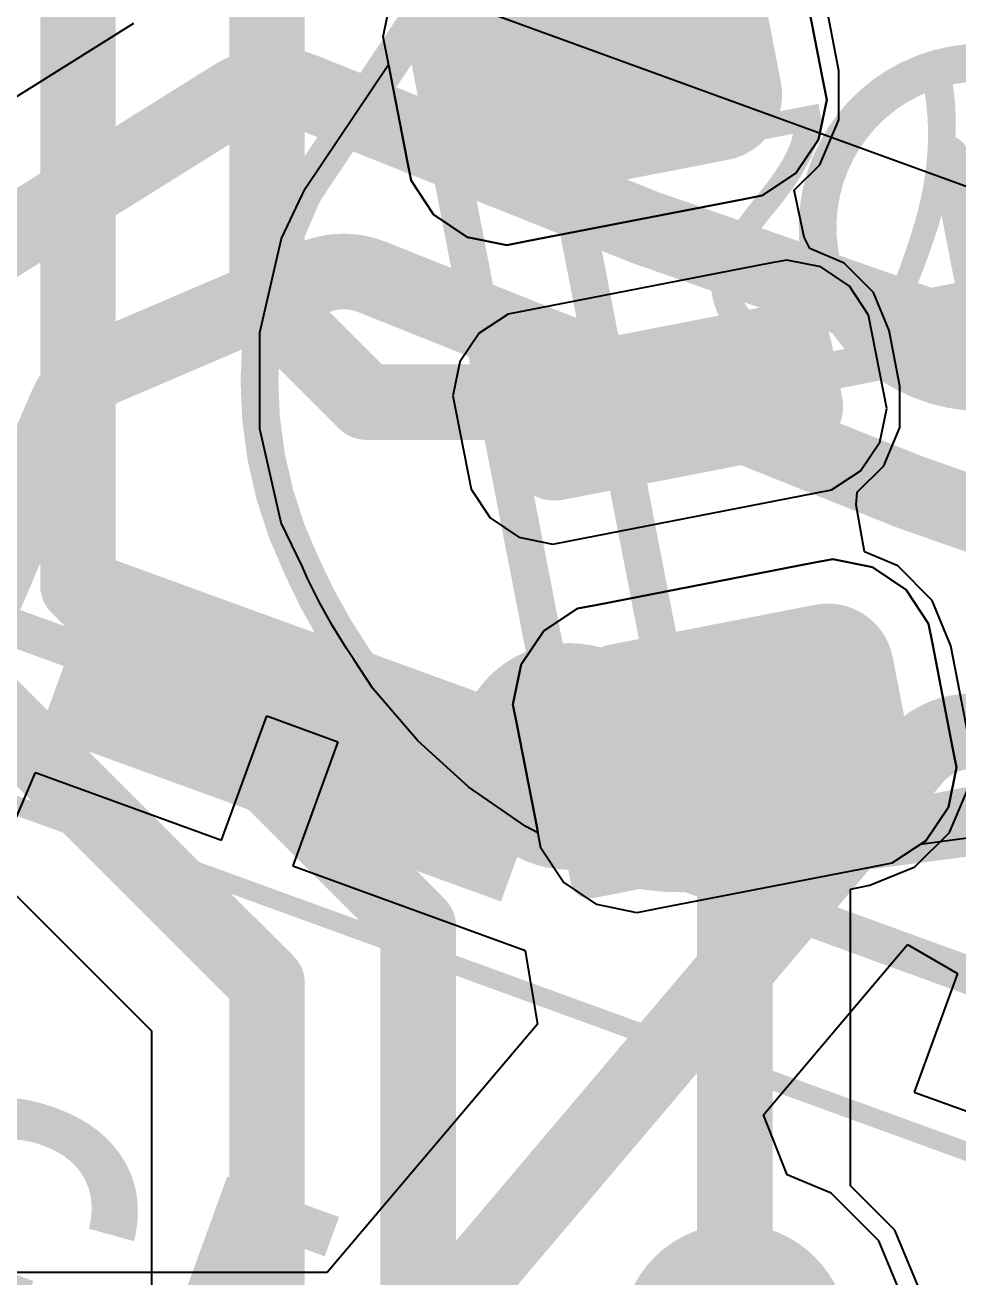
# Model space of a CAD drawing. Header units: inches. Extents: x -52 to 109, y 0 to 35.
# Drawn here: x 86.96 to 89.428, y 9.122 to 12.436 of the extents above; entities that cross this region are included whole.
import ezdxf

# ---------------------------------------------------------------- set-up
doc = ezdxf.new("R2010")
doc.units = ezdxf.units.IN
for name, color, linetype in [('Bottom 3D Body', 216, 'Continuous'), ('Bottom Courtyard', 56, 'Continuous'), ('Bottom Layer', 5, 'Continuous'), ('Bottom Overlay', 54, 'Continuous'), ('Bottom Paste', 16, 'Continuous'), ('Bottom Solder', 6, 'Continuous'), ('Mechanical 1', 6, 'Continuous'), ('Mechanical 4', 56, 'Continuous'), ('Top Component Outline', 56, 'Continuous'), ('Top Courtyard', 56, 'Continuous'), ('Top Layer', 1, 'Continuous'), ('Top Overlay', 2, 'Continuous'), ('Top Paste', 8, 'Continuous'), ('Top Solder', 216, 'Continuous'), ('Via Holes', 16, 'Continuous')]:
    doc.layers.add(name, color=color, linetype=linetype)
doc.styles.add('Arial', font='', dxfattribs={"height": 0.2})
doc.styles.get('Arial').set_extended_font_data('Arial')

# ---------------------------------------------------------------- blocks, each defined once
blk = doc.blocks.new('APA_RGB_LED_2020_401')
at = {"layer": 'Top Layer'}
h = blk.add_hatch(color=1, dxfattribs=at)
edge = h.paths.add_edge_path()
edge.add_arc((-1.12500283, 1.02500176), 0.12499848, 90, 180)
edge.add_line((-1.25000131, 1.02500176), (-1.25000131, 0.77499972))
edge.add_arc((-1.12500283, 0.77499972), 0.12499848, 180, 270)
edge.add_line((-1.12500283, 0.6500012399999999), (-0.5749988500000001, 0.6500012399999999))
edge.add_arc((-0.5749988500000001, 0.77499972), 0.12499848, 270, 360)
edge.add_line((-0.4500003700000001, 0.77499972), (-0.4500003700000001, 1.02500176))
edge.add_arc((-0.5749988500000001, 1.02500176), 0.12499848, 0, 90)
edge.add_line((-0.5749988500000001, 1.15000024), (-1.12500283, 1.15000024))
h = blk.add_hatch(color=1, dxfattribs=at)
edge = h.paths.add_edge_path()
edge.add_arc((0.5749988500000001, 1.02500176), 0.12499848, 90, 180)
edge.add_line((0.4500003700000001, 1.02500176), (0.4500003700000001, 0.77499972))
edge.add_arc((0.5749988500000001, 0.77499972), 0.12499848, 180, 270)
edge.add_line((0.5749988500000001, 0.6500012399999999), (1.12500283, 0.6500012399999999))
edge.add_arc((1.12500283, 0.77499972), 0.12499848, 270, 360)
edge.add_line((1.25000131, 0.77499972), (1.25000131, 1.02500176))
edge.add_arc((1.12500283, 1.02500176), 0.12499848, 0, 90)
edge.add_line((1.12500283, 1.15000024), (0.5749988500000001, 1.15000024))
h = blk.add_hatch(color=1, dxfattribs=at)
edge = h.paths.add_edge_path()
edge.add_arc((-1.17500019, 0.07500366), 0.07500112, 90, 180)
edge.add_line((-1.25000131, 0.07500366000000001), (-1.25000131, -0.07499349999999998))
edge.add_arc((-1.17500019, -0.07499349999999999), 0.07500112, 180, 270)
edge.add_line((-1.17500019, -0.14999462), (-0.52500149, -0.14999462))
edge.add_arc((-0.52500149, -0.07499349999999999), 0.07500112, 270, 360)
edge.add_line((-0.4500003699999999, -0.07499349999999999), (-0.4500003699999999, 0.07500366))
edge.add_arc((-0.52500149, 0.07500366), 0.07500112, 0, 90)
edge.add_line((-0.52500149, 0.15000478), (-1.17500019, 0.15000478))
h = blk.add_hatch(color=1, dxfattribs=at)
edge = h.paths.add_edge_path()
edge.add_arc((0.52500149, 0.07499349999999999), 0.07500112, 90, 180)
edge.add_line((0.4500003699999999, 0.0749935), (0.4500003699999999, -0.07500365999999999))
edge.add_arc((0.52500149, -0.07500366), 0.07500112, 180, 270)
edge.add_line((0.52500149, -0.15000478), (1.17500019, -0.15000478))
edge.add_arc((1.17500019, -0.07500366), 0.07500112, 270, 360)
edge.add_line((1.25000131, -0.07500366), (1.25000131, 0.07499349999999999))
edge.add_arc((1.17500019, 0.07499349999999999), 0.07500112, 0, 90)
edge.add_line((1.17500019, 0.14999462), (0.52500149, 0.14999462))
blk.add_hatch(color=1, dxfattribs=at).paths.add_polyline_path([(-1.25000131, -0.65000124), (-0.45000037, -0.65000124), (-0.45000037, -1.15000024), (-1.25000131, -1.15000024)])
h = blk.add_hatch(color=1, dxfattribs=at)
edge = h.paths.add_edge_path()
edge.add_arc((0.5749988500000001, -0.77499972), 0.12499848, 90, 180)
edge.add_line((0.4500003700000001, -0.77499972), (0.4500003700000001, -1.02500176))
edge.add_arc((0.5749988500000001, -1.02500176), 0.12499848, 180, 270)
edge.add_line((0.5749988500000001, -1.15000024), (1.12500283, -1.15000024))
edge.add_arc((1.12500283, -1.02500176), 0.12499848, 270, 360)
edge.add_line((1.25000131, -1.02500176), (1.25000131, -0.77499972))
edge.add_arc((1.12500283, -0.77499972), 0.12499848, 0, 90)
edge.add_line((1.12500283, -0.6500012399999999), (0.5749988500000001, -0.6500012399999999))
at = {"layer": 'Top Paste'}
h = blk.add_hatch(color=8, dxfattribs=at)
edge = h.paths.add_edge_path()
edge.add_arc((-1.12500283, 1.02500176), 0.12499848, 90, 180)
edge.add_line((-1.25000131, 1.02500176), (-1.25000131, 0.77499972))
edge.add_arc((-1.12500283, 0.77499972), 0.12499848, 180, 270)
edge.add_line((-1.12500283, 0.6500012399999999), (-0.5749988500000001, 0.6500012399999999))
edge.add_arc((-0.5749988500000001, 0.77499972), 0.12499848, 270, 360)
edge.add_line((-0.4500003700000001, 0.77499972), (-0.4500003700000001, 1.02500176))
edge.add_arc((-0.5749988500000001, 1.02500176), 0.12499848, 0, 90)
edge.add_line((-0.5749988500000001, 1.15000024), (-1.12500283, 1.15000024))
h = blk.add_hatch(color=8, dxfattribs=at)
edge = h.paths.add_edge_path()
edge.add_arc((0.5749988500000001, 1.02500176), 0.12499848, 90, 180)
edge.add_line((0.4500003700000001, 1.02500176), (0.4500003700000001, 0.77499972))
edge.add_arc((0.5749988500000001, 0.77499972), 0.12499848, 180, 270)
edge.add_line((0.5749988500000001, 0.6500012399999999), (1.12500283, 0.6500012399999999))
edge.add_arc((1.12500283, 0.77499972), 0.12499848, 270, 360)
edge.add_line((1.25000131, 0.77499972), (1.25000131, 1.02500176))
edge.add_arc((1.12500283, 1.02500176), 0.12499848, 0, 90)
edge.add_line((1.12500283, 1.15000024), (0.5749988500000001, 1.15000024))
h = blk.add_hatch(color=8, dxfattribs=at)
edge = h.paths.add_edge_path()
edge.add_arc((-1.17500019, 0.07500366), 0.07500112, 90, 180)
edge.add_line((-1.25000131, 0.07500366000000001), (-1.25000131, -0.07499349999999998))
edge.add_arc((-1.17500019, -0.07499349999999999), 0.07500112, 180, 270)
edge.add_line((-1.17500019, -0.14999462), (-0.52500149, -0.14999462))
edge.add_arc((-0.52500149, -0.07499349999999999), 0.07500112, 270, 360)
edge.add_line((-0.4500003699999999, -0.07499349999999999), (-0.4500003699999999, 0.07500366))
edge.add_arc((-0.52500149, 0.07500366), 0.07500112, 0, 90)
edge.add_line((-0.52500149, 0.15000478), (-1.17500019, 0.15000478))
h = blk.add_hatch(color=8, dxfattribs=at)
edge = h.paths.add_edge_path()
edge.add_arc((0.52500149, 0.07499349999999999), 0.07500112, 90, 180)
edge.add_line((0.4500003699999999, 0.0749935), (0.4500003699999999, -0.07500365999999999))
edge.add_arc((0.52500149, -0.07500366), 0.07500112, 180, 270)
edge.add_line((0.52500149, -0.15000478), (1.17500019, -0.15000478))
edge.add_arc((1.17500019, -0.07500366), 0.07500112, 270, 360)
edge.add_line((1.25000131, -0.07500366), (1.25000131, 0.07499349999999999))
edge.add_arc((1.17500019, 0.07499349999999999), 0.07500112, 0, 90)
edge.add_line((1.17500019, 0.14999462), (0.52500149, 0.14999462))
blk.add_hatch(color=8, dxfattribs=at).paths.add_polyline_path([(-1.25000131, -0.65000124), (-0.45000037, -0.65000124), (-0.45000037, -1.15000024), (-1.25000131, -1.15000024)])
h = blk.add_hatch(color=8, dxfattribs=at)
edge = h.paths.add_edge_path()
edge.add_arc((0.5749988500000001, -0.77499972), 0.12499848, 90, 180)
edge.add_line((0.4500003700000001, -0.77499972), (0.4500003700000001, -1.02500176))
edge.add_arc((0.5749988500000001, -1.02500176), 0.12499848, 180, 270)
edge.add_line((0.5749988500000001, -1.15000024), (1.12500283, -1.15000024))
edge.add_arc((1.12500283, -1.02500176), 0.12499848, 270, 360)
edge.add_line((1.25000131, -1.02500176), (1.25000131, -0.77499972))
edge.add_arc((1.12500283, -0.77499972), 0.12499848, 0, 90)
edge.add_line((1.12500283, -0.6500012399999999), (0.5749988500000001, -0.6500012399999999))
at = {"layer": 'Top Solder'}
h = blk.add_hatch(color=216, dxfattribs=at)
edge = h.paths.add_edge_path()
edge.add_arc((-1.12500283, 1.02500176), 0.17499838, 90, 180)
edge.add_line((-1.30000121, 1.02500176), (-1.30000121, 0.77499972))
edge.add_arc((-1.12500283, 0.77499972), 0.17499838, 180, 270)
edge.add_line((-1.12500283, 0.6000013399999999), (-0.5749988500000001, 0.6000013399999999))
edge.add_arc((-0.5749988500000001, 0.77499972), 0.17499838, 270, 360)
edge.add_line((-0.4000004700000001, 0.77499972), (-0.4000004700000001, 1.02500176))
edge.add_arc((-0.5749988500000001, 1.02500176), 0.17499838, 0, 90)
edge.add_line((-0.5749988500000001, 1.20000014), (-1.12500283, 1.20000014))
h = blk.add_hatch(color=216, dxfattribs=at)
edge = h.paths.add_edge_path()
edge.add_arc((0.5749988500000001, 1.02500176), 0.17499838, 90, 180)
edge.add_line((0.4000004700000001, 1.02500176), (0.4000004700000001, 0.77499972))
edge.add_arc((0.5749988500000001, 0.77499972), 0.17499838, 180, 270)
edge.add_line((0.5749988500000001, 0.6000013399999999), (1.12500283, 0.6000013399999999))
edge.add_arc((1.12500283, 0.77499972), 0.17499838, 270, 360)
edge.add_line((1.30000121, 0.77499972), (1.30000121, 1.02500176))
edge.add_arc((1.12500283, 1.02500176), 0.17499838, 0, 90)
edge.add_line((1.12500283, 1.20000014), (0.5749988500000001, 1.20000014))
h = blk.add_hatch(color=216, dxfattribs=at)
edge = h.paths.add_edge_path()
edge.add_arc((-1.17500019, 0.07500366), 0.12500102, 90, 180)
edge.add_line((-1.30000121, 0.07500366000000001), (-1.30000121, -0.07499349999999998))
edge.add_arc((-1.17500019, -0.07499349999999999), 0.12500102, 180, 270)
edge.add_line((-1.17500019, -0.19999452), (-0.52500149, -0.19999452))
edge.add_arc((-0.52500149, -0.07499349999999999), 0.12500102, 270, 360)
edge.add_line((-0.4000004699999999, -0.07499349999999999), (-0.4000004699999999, 0.07500366))
edge.add_arc((-0.52500149, 0.07500366), 0.12500102, 0, 90)
edge.add_line((-0.52500149, 0.20000468), (-1.17500019, 0.20000468))
h = blk.add_hatch(color=216, dxfattribs=at)
edge = h.paths.add_edge_path()
edge.add_arc((0.52500149, 0.07499349999999999), 0.12500102, 90, 180)
edge.add_line((0.4000004699999999, 0.0749935), (0.4000004699999999, -0.07500365999999999))
edge.add_arc((0.52500149, -0.07500366), 0.12500102, 180, 270)
edge.add_line((0.52500149, -0.20000468), (1.17500019, -0.20000468))
edge.add_arc((1.17500019, -0.07500366), 0.12500102, 270, 360)
edge.add_line((1.30000121, -0.07500366), (1.30000121, 0.07499349999999999))
edge.add_arc((1.17500019, 0.07499349999999999), 0.12500102, 0, 90)
edge.add_line((1.17500019, 0.19999452), (0.52500149, 0.19999452))
blk.add_hatch(color=216, dxfattribs=at).paths.add_polyline_path([(-1.30000121, -0.6000013399999999), (-0.4000004699999999, -0.6000013399999999), (-0.4000004699999999, -1.20000014), (-1.30000121, -1.20000014)])
h = blk.add_hatch(color=216, dxfattribs=at)
edge = h.paths.add_edge_path()
edge.add_arc((0.5749988500000001, -0.77499972), 0.17499838, 90, 180)
edge.add_line((0.4000004700000001, -0.77499972), (0.4000004700000001, -1.02500176))
edge.add_arc((0.5749988500000001, -1.02500176), 0.17499838, 180, 270)
edge.add_line((0.5749988500000001, -1.20000014), (1.12500283, -1.20000014))
edge.add_arc((1.12500283, -1.02500176), 0.17499838, 270, 360)
edge.add_line((1.30000121, -1.02500176), (1.30000121, -0.77499972))
edge.add_arc((1.12500283, -0.77499972), 0.17499838, 0, 90)
edge.add_line((1.12500283, -0.6000013399999999), (0.5749988500000001, -0.6000013399999999))
at = {"layer": 'Top Component Outline'}
for points in [[(1.00000054, 1.00000054, 0.0999998, 0.0999998, 0), (-1.00000054, 1.00000054, 0.0999998, 0.0999998, 0)], [(-1.00000054, -1.00000054, 0.0999998, 0.0999998, 0), (-1.00000054, 1.00000054, 0.0999998, 0.0999998, 0)], [(1.00000054, -1.00000054, 0.0999998, 0.0999998, 0), (1.00000054, 1.00000054, 0.0999998, 0.0999998, 0)], [(1.00000054, -1.00000054, 0.0999998, 0.0999998, 0), (-1.00000054, -1.00000054, 0.0999998, 0.0999998, 0)]]:
    blk.add_lwpolyline(points, format="xyseb", dxfattribs=at)
for points in [[(-1.02499922, 1.00000054, 0.0499999, 0.0499999, 1), (-0.97500186, 1.00000054, 0.0499999, 0.0499999, 1)], [(-1.02499922, 1.00000054, 0.0499999, 0.0499999, 1), (-0.97500186, 1.00000054, 0.0499999, 0.0499999, 1)], [(0.97500186, 1.00000054, 0.0499999, 0.0499999, 1), (1.02499922, 1.00000054, 0.0499999, 0.0499999, 1)], [(0.97500186, 1.00000054, 0.0499999, 0.0499999, 1), (1.02499922, 1.00000054, 0.0499999, 0.0499999, 1)], [(-1.02499922, -1.00000054, 0.0499999, 0.0499999, 1), (-0.97500186, -1.00000054, 0.0499999, 0.0499999, 1)], [(-1.02499922, -1.00000054, 0.0499999, 0.0499999, 1), (-0.97500186, -1.00000054, 0.0499999, 0.0499999, 1)], [(0.97500186, -1.00000054, 0.0499999, 0.0499999, 1), (1.02499922, -1.00000054, 0.0499999, 0.0499999, 1)], [(0.97500186, -1.00000054, 0.0499999, 0.0499999, 1), (1.02499922, -1.00000054, 0.0499999, 0.0499999, 1)]]:
    blk.add_lwpolyline(points, format="xyseb", close=True, dxfattribs=at)
at = {"layer": 'Top Courtyard'}
for points in [[(-1.29999994, -1.20000014, 0.0999998, 0.0999998, 0), (-1.29999994, 1.20000014, 0.0999998, 0.0999998, 0)], [(1.29999994, 1.20000014, 0.0999998, 0.0999998, 0), (-1.29999994, 1.20000014, 0.0999998, 0.0999998, 0)], [(1.29999994, -1.20000014, 0.0999998, 0.0999998, 0), (1.29999994, 1.20000014, 0.0999998, 0.0999998, 0)], [(0, -0.499999, 0.0999998, 0.0999998, 0), (0, 0.499999, 0.0999998, 0.0999998, 0)], [(0.499999, 0, 0.0999998, 0.0999998, 0), (-0.499999, 0, 0.0999998, 0.0999998, 0)], [(1.29999994, -1.20000014, 0.0999998, 0.0999998, 0), (-1.29999994, -1.20000014, 0.0999998, 0.0999998, 0)]]:
    blk.add_lwpolyline(points, format="xyseb", dxfattribs=at)
for points in [[(-1.32499862, 1.20000014, 0.0499999, 0.0499999, 1), (-1.27500126, 1.20000014, 0.0499999, 0.0499999, 1)], [(-1.32499862, 1.20000014, 0.0499999, 0.0499999, 1), (-1.27500126, 1.20000014, 0.0499999, 0.0499999, 1)], [(1.27500126, 1.20000014, 0.0499999, 0.0499999, 1), (1.32499862, 1.20000014, 0.0499999, 0.0499999, 1)], [(1.27500126, 1.20000014, 0.0499999, 0.0499999, 1), (1.32499862, 1.20000014, 0.0499999, 0.0499999, 1)], [(-0.02499868, 0.499999, 0.0499999, 0.0499999, 1), (0.02499868, 0.499999, 0.0499999, 0.0499999, 1)], [(-0.5249976799999999, 0, 0.0499999, 0.0499999, 1), (-0.47500032, 0, 0.0499999, 0.0499999, 1)], [(0.47500032, 0, 0.0499999, 0.0499999, 1), (0.5249976799999999, 0, 0.0499999, 0.0499999, 1)], [(-0.02499868, -0.499999, 0.0499999, 0.0499999, 1), (0.02499868, -0.499999, 0.0499999, 0.0499999, 1)], [(-1.32499862, -1.20000014, 0.0499999, 0.0499999, 1), (-1.27500126, -1.20000014, 0.0499999, 0.0499999, 1)], [(-1.32499862, -1.20000014, 0.0499999, 0.0499999, 1), (-1.27500126, -1.20000014, 0.0499999, 0.0499999, 1)], [(1.27500126, -1.20000014, 0.0499999, 0.0499999, 1), (1.32499862, -1.20000014, 0.0499999, 0.0499999, 1)], [(1.27500126, -1.20000014, 0.0499999, 0.0499999, 1), (1.32499862, -1.20000014, 0.0499999, 0.0499999, 1)]]:
    blk.add_lwpolyline(points, format="xyseb", close=True, dxfattribs=at)
at = {"layer": 'Top Overlay'}
for p, q in [((-1.29294382, 1.26889256), (-1.19370602, 1.30999992)), ((-1.19370602, 1.30999992), (-1.14000026, 1.30999738)), ((-1.14000026, 1.30999738), (-1.1400028, 1.30999992)), ((-1.1400028, 1.30999992), (-0.55999634, 1.30999992)), ((-0.55999634, 1.30999992), (-0.5062931199999999, 1.30999992)), ((-0.5062931199999999, 1.30999992), (-0.40705532, 1.2688951)), ((0.4070578599999999, 1.2688951), (0.5062956599999999, 1.30999992)), ((0.5062956599999999, 1.30999992), (0.56000142, 1.30999992)), ((0.56000142, 1.30999992), (0.55999888, 1.30999992)), ((0.55999888, 1.30999992), (1.1400028, 1.30999992)), ((1.1400028, 1.30999992), (1.19370856, 1.30999992)), ((1.19370856, 1.30999992), (1.29294636, 1.2688951)), ((-1.3688949, 1.19294402), (-1.29294382, 1.26889256)), ((-0.40705532, 1.2688951), (-0.33110424, 1.19294402)), ((0.33110678, 1.19294402), (0.4070578599999999, 1.2688951)), ((1.29294636, 1.2688951), (1.36889744, 1.19294402)), ((-1.40999972, 1.09370622), (-1.3688949, 1.19294402)), ((-0.33110424, 1.19294402), (-0.28999942, 1.09370622)), ((0.2900019599999999, 1.09370622), (0.33110678, 1.19294402)), ((1.36889744, 1.19294402), (1.41000226, 1.09370622)), ((-1.40999718, 1.04000046), (-1.40999972, 1.09370622)), ((-0.28999942, 1.09370622), (-0.28999942, 1.04000046)), ((0.2900019599999999, 1.04000046), (0.2900019599999999, 1.09370622)), ((1.41000226, 1.09370622), (1.41000226, 1.04000046)), ((-1.41000226, 0.76000102), (-1.40999718, 1.04000046)), ((-0.28999942, 1.04000046), (-0.28999942, 1.04000046)), ((-0.28999942, 1.04000046), (-0.28999942, 0.76000356)), ((0.28999942, 0.76000102), (0.2900019599999999, 1.04000046)), ((1.41000226, 1.04000046), (1.41000226, 1.04000046)), ((1.41000226, 1.04000046), (1.41000226, 0.76000356)), ((-1.40999718, 0.76000356), (-1.41000226, 0.76000102)), ((-1.40999972, 0.70629526), (-1.40999718, 0.76000356)), ((-0.28999942, 0.76000356), (-0.28999688, 0.7062977999999999)), ((0.2900019599999999, 0.76000356), (0.28999942, 0.76000102)), ((0.2900019599999999, 0.7062977999999999), (0.2900019599999999, 0.76000356)), ((1.41000226, 0.76000356), (1.41000226, 0.7062977999999999)), ((-1.36889236, 0.60706), (-1.40999972, 0.70629526)), ((-0.28999688, 0.7062977999999999), (-0.33110424, 0.60706)), ((0.33110678, 0.60706), (0.2900019599999999, 0.7062977999999999)), ((1.41000226, 0.7062977999999999), (1.36889744, 0.60706)), ((-1.29294382, 0.53110892), (-1.36889236, 0.60706)), ((-0.33110424, 0.60706), (-0.40705532, 0.53110892)), ((0.4070578599999999, 0.53110892), (0.33110678, 0.60706)), ((1.36889744, 0.60706), (1.29294636, 0.53110892)), ((-1.19370602, 0.49000156), (-1.29294382, 0.53110892)), ((-0.40705532, 0.53110892), (-0.50629058, 0.4900040999999999)), ((0.5062956599999999, 0.4900040999999999), (0.4070578599999999, 0.53110892)), ((1.29294636, 0.53110892), (1.19370856, 0.4900040999999999)), ((-1.14000026, 0.4900040999999999), (-1.19370602, 0.49000156)), ((-0.55999888, 0.49000156), (-1.14000026, 0.4900040999999999)), ((-0.50629058, 0.4900040999999999), (-0.55999888, 0.4900040999999999)), ((-0.55999888, 0.4900040999999999), (-0.55999888, 0.49000156)), ((0.56000142, 0.4900040999999999), (0.5062956599999999, 0.4900040999999999)), ((1.1400028, 0.4900040999999999), (0.56000142, 0.4900040999999999)), ((1.19370856, 0.4900040999999999), (1.1400028, 0.4900040999999999)), ((1.1400028, 0.4900040999999999), (1.1400028, 0.4900040999999999)), ((-1.22575066, 0.31000192), (-1.3102844, 0.2749854799999999)), ((-1.18000018, 0.31000192), (-1.22575066, 0.31000192)), ((-0.51999896, 0.3099943), (-1.18000018, 0.31000192)), ((-0.5199964199999999, 0.30999938), (-0.51999896, 0.3099943)), ((-0.47424848, 0.31000192), (-0.5199964199999999, 0.30999938)), ((-0.3897122, 0.2749854799999999), (-0.47424848, 0.31000192)), ((0.4742510199999999, 0.31000192), (0.38971474, 0.2749854799999999)), ((0.5200015, 0.31000192), (0.4742510199999999, 0.31000192)), ((1.18000272, 0.30999938), (0.5200015, 0.31000192)), ((1.18000526, 0.30999938), (1.18000272, 0.30999938)), ((1.2257532, 0.31000192), (1.18000526, 0.30999938)), ((1.31028948, 0.2749854799999999), (1.2257532, 0.31000192)), ((-1.3102844, 0.2749854799999999), (-1.37498582, 0.2102866)), ((-0.32501332, 0.2102866), (-0.3897122, 0.2749854799999999)), ((0.38971474, 0.2749854799999999), (0.32501586, 0.2102866)), ((1.37498836, 0.2102866), (1.31028948, 0.2749854799999999)), ((-1.37498582, 0.2102866), (-1.40999972, 0.12575032)), ((-0.28999688, 0.12575032), (-0.32501332, 0.2102866)), ((0.32501586, 0.2102866), (0.28999942, 0.12575032)), ((1.4100048, 0.12575032), (1.37498836, 0.2102866)), ((-1.40999972, 0.12575032), (-1.40999972, 0.08000238)), ((-0.28999688, 0.07999983999999999), (-0.28999688, 0.12575032)), ((0.28999942, 0.12575032), (0.2900019599999999, 0.08000238)), ((1.4100048, 0.07999983999999999), (1.4100048, 0.12575032)), ((-1.40999972, 0.08000238), (-1.41000226, 0.07999983999999999)), ((-1.41000226, 0.07999983999999999), (-1.41000226, -0.0799973)), ((-0.28999942, -0.07999983999999999), (-0.28999688, 0.07999983999999999)), ((0.2900019599999999, 0.08000238), (0.28999942, 0.07999983999999999)), ((0.28999942, 0.07999983999999999), (0.28999942, -0.0799973)), ((1.41000226, -0.07999983999999999), (1.4100048, 0.07999983999999999)), ((-1.41000226, -0.0799973), (-1.40999972, -0.12574778)), ((-0.28999688, -0.08000238), (-0.28999942, -0.07999983999999999)), ((-0.28999688, -0.12575032), (-0.28999688, -0.08000238)), ((0.28999942, -0.0799973), (0.28999942, -0.12574778)), ((1.4100048, -0.12574778), (1.41000226, -0.07999983999999999)), ((1.41000226, -0.07999983999999999), (1.41000226, -0.07999983999999999)), ((-1.40999972, -0.12574778), (-1.37498582, -0.21028406)), ((-0.32501332, -0.2102866), (-0.28999688, -0.12575032)), ((0.28999942, -0.12574778), (0.32501586, -0.21028406)), ((1.37498836, -0.21028406), (1.4100048, -0.12574778)), ((-1.37498582, -0.21028406), (-1.31028694, -0.27498294)), ((-0.3897122, -0.27498294), (-0.32501332, -0.2102866)), ((0.32501586, -0.21028406), (0.38971474, -0.27498294)), ((1.31028948, -0.27498294), (1.37498836, -0.21028406)), ((-1.31028694, -0.27498294), (-1.22575066, -0.30999938)), ((-0.47424848, -0.30999938), (-0.3897122, -0.27498294)), ((0.38971474, -0.27498294), (0.4742510199999999, -0.30999938)), ((1.2257532, -0.30999938), (1.31028948, -0.27498294)), ((-1.22575066, -0.30999938), (-1.18000272, -0.30999938)), ((-1.18000272, -0.30999938), (-1.18000272, -0.30999938)), ((-1.18000272, -0.30999938), (-0.51999896, -0.30999938)), ((-0.51999896, -0.30999938), (-0.47424848, -0.30999938)), ((0.4742510199999999, -0.30999938), (0.51999896, -0.30999684)), ((0.51999896, -0.30999684), (0.51999896, -0.3099943)), ((0.51999896, -0.3099943), (1.18000272, -0.30999938)), ((1.18000272, -0.30999938), (1.2257532, -0.30999938)), ((-1.40999972, -1.30999992), (-1.40999972, -0.48999902)), ((-1.40999972, -0.48999902), (-0.28999942, -0.48999902)), ((-0.28999942, -0.48999902), (-0.28999942, -1.30999992)), ((0.4070578599999999, -0.53110892), (0.5062931199999999, -0.49000156)), ((0.5062931199999999, -0.49000156), (0.56000142, -0.4900040999999999)), ((0.56000142, -0.4900040999999999), (0.55999888, -0.49000156)), ((0.55999888, -0.49000156), (1.1400028, -0.49000156)), ((1.1400028, -0.49000156), (1.19370856, -0.49000156)), ((1.19370856, -0.49000156), (1.29294636, -0.53110638)), ((0.33110678, -0.60705746), (0.4070578599999999, -0.53110892)), ((1.29294636, -0.53110638), (1.36889744, -0.60705746)), ((0.2900019599999999, -0.70629526), (0.33110678, -0.60705746)), ((1.36889744, -0.60705746), (1.41000226, -0.70629526)), ((0.2900019599999999, -0.76000102), (0.2900019599999999, -0.70629526)), ((1.41000226, -0.70629526), (1.41000226, -0.76000102)), ((0.28999942, -1.04000046), (0.2900019599999999, -0.76000102)), ((1.41000226, -0.76000102), (1.41000226, -0.76000102)), ((1.41000226, -0.76000102), (1.41000226, -1.03999792)), ((0.2900019599999999, -1.03999792), (0.28999942, -1.04000046)), ((0.2900019599999999, -1.09370622), (0.2900019599999999, -1.03999792)), ((1.41000226, -1.03999792), (1.41000226, -1.09370368)), ((0.33110678, -1.19294148), (0.2900019599999999, -1.09370622)), ((1.41000226, -1.09370368), (1.36889744, -1.19294148)), ((0.4070578599999999, -1.26889256), (0.33110678, -1.19294148)), ((1.36889744, -1.19294148), (1.29294636, -1.26889256)), ((0.5062956599999999, -1.30999738), (0.4070578599999999, -1.26889256)), ((1.29294636, -1.26889256), (1.19370856, -1.30999738)), ((-0.28999942, -1.30999992), (-1.40999972, -1.30999992)), ((0.56000142, -1.30999738), (0.5062956599999999, -1.30999738)), ((1.1400028, -1.30999992), (0.56000142, -1.30999738)), ((1.19370856, -1.30999738), (1.1400028, -1.30999738)), ((1.1400028, -1.30999738), (1.1400028, -1.30999992))]:
    blk.add_line(p, q, dxfattribs=at)
at = {"layer": 'Top Courtyard', "style": 'Arial'}
blk.add_text('D72', height=0.5999987999999999, dxfattribs=at).set_placement((-0.8000009399999999, -0.69999606))
blk = doc.blocks.new('GCT_MEM2085_00_115_00_A_REV0_2_B_439')
at = {"layer": 'Bottom Layer'}
blk.add_hatch(color=5, dxfattribs=at).paths.add_polyline_path([(5.549999059999999, -0.76999973), (5.94999826, -0.76999973), (5.94999826, -1.96999987), (5.549999059999999, -1.96999987)])
at = {"layer": 'Bottom Paste'}
blk.add_hatch(color=16, dxfattribs=at).paths.add_polyline_path([(5.549999059999999, -0.76999973), (5.94999826, -0.76999973), (5.94999826, -1.96999987), (5.549999059999999, -1.96999987)])
at = {"layer": 'Bottom Solder'}
blk.add_hatch(color=6, dxfattribs=at).paths.add_polyline_path([(5.49999916, -0.7199998299999999), (5.99999816, -0.7199998299999999), (5.99999816, -2.01999977), (5.49999916, -2.01999977)])
at = {"layer": 'Bottom 3D Body'}
blk.add_lwpolyline([(5.760003719999999, -4.02999956, 0.0999998, 0.0999998, 0), (5.759998639999999, 4.02999702, 0.0999998, 0.0999998, 0)], format="xyseb", dxfattribs=at)
at = {"layer": 'Bottom Courtyard'}
blk.add_lwpolyline([(6.19999776, -4.48000374, 0.0499999, 0.0499999, 0), (6.200000299999999, 11.62000216, 0.0499999, 0.0499999, 0)], format="xyseb", dxfattribs=at)
at = {"layer": 'Bottom Layer'}
blk.add_line((3.80000256, -2.41000026), (3.80000002, 1.4400022), dxfattribs=at)

msp = doc.modelspace()

# ---------------------------------------------------------------- hatches: boundary and pattern name
at = {"layer": 'Bottom Layer'}
h = msp.add_hatch(color=5, dxfattribs=at)
edge = h.paths.add_edge_path()
edge.add_arc((88.400001, 10.49999932), 0.2999994, 0, 360)
h = msp.add_hatch(color=5, dxfattribs=at)
edge = h.paths.add_edge_path()
edge.add_arc((88.83734328, 8.9626567), 0.2999994, 0, 360)
at = {"layer": 'Top Layer'}
h = msp.add_hatch(color=1, dxfattribs=at)
edge = h.paths.add_edge_path()
edge.add_arc((88.400001, 10.49999932), 0.2999994, 0, 360)
h = msp.add_hatch(color=1, dxfattribs=at)
edge = h.paths.add_edge_path()
edge.add_arc((88.83734328, 8.9626567), 0.2999994, 0, 360)
at = {"layer": 'Via Holes'}
h = msp.add_hatch(color=7, dxfattribs=at)
edge = h.paths.add_edge_path()
edge.add_arc((88.400001, 10.49999932), 0.1499997, 0, 360)

# ---------------------------------------------------------------- linework, layer by layer
at = {"layer": 'Bottom Layer'}
for p, q in [((87.24651842, 12.43977954), (86.68860742, 12.09108326)), ((87.47992156, 10.2785164), (87.59962922, 10.60741084)), ((87.59962922, 10.60741084), (87.7875689, 10.5390061)), ((87.7875689, 10.5390061), (87.66786124, 10.21011166)), ((86.48588747999999, 9.28379144), (86.98739778, 10.45777944)), ((86.98739778, 10.45777944), (87.47992156, 10.2785164)), ((87.66786124, 10.21011166), (88.27866012, 9.98779816)), ((88.27866012, 9.98779816), (88.27866012, 9.98779816)), ((88.27866012, 9.98779816), (88.28298319999999, 9.98522006)), ((88.28298319999999, 9.98522006), (88.31541392, 9.791283439999999)), ((88.91360932, 9.5512382), (89.29477188, 10.00191548)), ((89.29477188, 10.00191548), (89.42657755999998, 9.92547418)), ((89.42657755999998, 9.92547418), (89.31232582, 9.611570819999999)), ((88.31541392, 9.791283439999999), (87.75933171999999, 9.133789199999999)), ((89.31232582, 9.611570819999999), (89.92312215999999, 9.38925986)), ((88.97573263999999, 9.39240946), (88.91360932, 9.5512382)), ((89.09224752, 9.344146919999998), (88.97573263999999, 9.39240946)), ((89.21883349999999, 9.21756094), (89.09224752, 9.344146919999998)), ((89.28299643999999, 9.0626565), (89.21883349999999, 9.21756094)), ((87.75933171999999, 9.133789199999999), (86.58492208, 9.133789199999999))]:
    msp.add_line(p, q, dxfattribs=at)
for points in [[(87.51364767999999, 12.24603088, 0.1999996, 0.1999996, -0.2393496432768583), (87.69401307999999, 12.26239356, 0.1999996, 0.1999996, 0)], [(87.69401307999999, 12.26239356, 0.1999996, 0.1999996, 0), (87.69422135999999, 12.26230974, 0.1999996, 0.1999996, 0)], [(87.69401307999999, 12.26239356, 0.1999996, 0.1999996, -0.0002792536450306228), (87.69422135999999, 12.26230974, 0.1999996, 0.1999996, 0)], [(87.69422135999999, 12.26230974, 0.1999996, 0.1999996, 0), (88.59689417999999, 11.90124112, 0.1999996, 0.1999996, 0)], [(86.85072292, 11.831701, 0.1999996, 0.1999996, 0), (87.51350544, 12.24594198, 0.1999996, 0.1999996, 0)], [(87.51350544, 12.24594198, 0.1999996, 0.1999996, 0), (87.51364767999999, 12.24603088, 0.1999996, 0.1999996, 0)], [(87.51350544, 12.24594198, 0.1999996, 0.1999996, -0.0002101872371534545), (87.51364767999999, 12.24603088, 0.1999996, 0.1999996, 0)], [(88.60315274, 11.89889416, 0.1999996, 0.1999996, -0.008356858046476066), (88.59689417999999, 11.90124112, 0.1999996, 0.1999996, 0)], [(88.60315274, 11.89889162, 0.1999996, 0.1999996, 0), (88.60410524, 11.89855888, 0.1999996, 0.1999996, 0)], [(88.60410524, 11.89855888, 0.1999996, 0.1999996, 0), (91.23431842, 10.97702148, 0.1999996, 0.1999996, 0)], [(87.17365344, 11.53156444, 0.1999996, 0.1999996, 0), (87.72331197999999, 11.76713166, 0.1999996, 0.1999996, 0)], [(87.72331197999999, 11.76713166, 0.1999996, 0.1999996, -0.1996781779224082), (87.87691593999999, 11.76923224, 0.1999996, 0.1999996, 0)], [(87.87691593999999, 11.76923224, 0.1999996, 0.1999996, 0), (89.29667687999999, 11.20133396, 0.1999996, 0.1999996, 0)], [(87.0690283, 11.42749302, 0.1999996, 0.1999996, -0.1898240319574347), (87.172673, 11.5311428, 0.1999996, 0.1999996, 0)], [(87.172673, 11.5311428, 0.1999996, 0.1999996, 0), (87.17365344, 11.53156444, 0.1999996, 0.1999996, 0)], [(86.1458272, 9.26637212, 0.1999996, 0.1999996, 0), (87.06900798, 11.4274473, 0.1999996, 0.1999996, 0)], [(87.06900798, 11.4274473, 0.1999996, 0.1999996, 0), (87.0690283, 11.42749302, 0.1999996, 0.1999996, 0)], [(87.06900798, 11.4274473, 0.1999996, 0.1999996, -6.381547177228528e-05), (87.0690283, 11.42749302, 0.1999996, 0.1999996, 0)], [(89.30334438, 11.1988219, 0.1999996, 0.1999996, -0.00890805603908801), (89.29667687999999, 11.20133396, 0.1999996, 0.1999996, 0)], [(89.30334438, 11.19881936, 0.1999996, 0.1999996, 0), (89.30399969999999, 11.19859076, 0.1999996, 0.1999996, 0)], [(89.30399969999999, 11.19859076, 0.1999996, 0.1999996, 0), (91.33520976, 10.4844596, 0.1999996, 0.1999996, 0)], [(89.31210991999998, 10.4960801, 0.1999996, 0.1999996, -0.3081269862594773), (89.52911736, 10.55600632, 0.1999996, 0.1999996, 0)], [(87.90124152, 8.82791224, 0.1999996, 0.1999996, 0), (89.31210991999998, 10.4960801, 0.1999996, 0.1999996, 0)]]:
    msp.add_lwpolyline(points, format="xyseb", dxfattribs=at)
for points in [[(87.64401318, 12.26239356, 0.0999998, 0.0999998, 1), (87.74401298, 12.26239356, 0.0999998, 0.0999998, 1)], [(87.64401318, 12.26239356, 0.0999998, 0.0999998, 1), (87.74401298, 12.26239356, 0.0999998, 0.0999998, 1)], [(87.64401318, 12.26239356, 0.0999998, 0.0999998, 1), (87.74401298, 12.26239356, 0.0999998, 0.0999998, 1)], [(87.64422146, 12.26230974, 0.0999998, 0.0999998, 1), (87.74422126, 12.26230974, 0.0999998, 0.0999998, 1)], [(87.64422146, 12.26230974, 0.0999998, 0.0999998, 1), (87.74422126, 12.26230974, 0.0999998, 0.0999998, 1)], [(87.64422146, 12.26230974, 0.0999998, 0.0999998, 1), (87.74422126, 12.26230974, 0.0999998, 0.0999998, 1)], [(87.46350554, 12.24594198, 0.0999998, 0.0999998, 1), (87.56350533999999, 12.24594198, 0.0999998, 0.0999998, 1)], [(87.46350554, 12.24594198, 0.0999998, 0.0999998, 1), (87.56350533999999, 12.24594198, 0.0999998, 0.0999998, 1)], [(87.46350554, 12.24594198, 0.0999998, 0.0999998, 1), (87.56350533999999, 12.24594198, 0.0999998, 0.0999998, 1)], [(87.46364778, 12.24603088, 0.0999998, 0.0999998, 1), (87.56364758, 12.24603088, 0.0999998, 0.0999998, 1)], [(87.46364778, 12.24603088, 0.0999998, 0.0999998, 1), (87.56364758, 12.24603088, 0.0999998, 0.0999998, 1)], [(87.46364778, 12.24603088, 0.0999998, 0.0999998, 1), (87.56364758, 12.24603088, 0.0999998, 0.0999998, 1)], [(88.54689427999999, 11.90124112, 0.0999998, 0.0999998, 1), (88.64689408, 11.90124112, 0.0999998, 0.0999998, 1)], [(88.54689427999999, 11.90124112, 0.0999998, 0.0999998, 1), (88.64689408, 11.90124112, 0.0999998, 0.0999998, 1)], [(88.55315284, 11.89889416, 0.0999998, 0.0999998, 1), (88.65315263999999, 11.89889416, 0.0999998, 0.0999998, 1)], [(88.55315284, 11.89889162, 0.0999998, 0.0999998, 1), (88.65315263999999, 11.89889162, 0.0999998, 0.0999998, 1)], [(88.55410533999999, 11.89855888, 0.0999998, 0.0999998, 1), (88.65410513999998, 11.89855888, 0.0999998, 0.0999998, 1)], [(88.55410533999999, 11.89855888, 0.0999998, 0.0999998, 1), (88.65410513999998, 11.89855888, 0.0999998, 0.0999998, 1)], [(87.67331208, 11.76713166, 0.0999998, 0.0999998, 1), (87.77331188, 11.76713166, 0.0999998, 0.0999998, 1)], [(87.67331208, 11.76713166, 0.0999998, 0.0999998, 1), (87.77331188, 11.76713166, 0.0999998, 0.0999998, 1)], [(87.82691604, 11.76923224, 0.0999998, 0.0999998, 1), (87.92691583999999, 11.76923224, 0.0999998, 0.0999998, 1)], [(87.82691604, 11.76923224, 0.0999998, 0.0999998, 1), (87.92691583999999, 11.76923224, 0.0999998, 0.0999998, 1)], [(87.12267309999999, 11.5311428, 0.0999998, 0.0999998, 1), (87.22267289999999, 11.5311428, 0.0999998, 0.0999998, 1)], [(87.12267309999999, 11.5311428, 0.0999998, 0.0999998, 1), (87.22267289999999, 11.5311428, 0.0999998, 0.0999998, 1)], [(87.12365354, 11.53156444, 0.0999998, 0.0999998, 1), (87.22365333999998, 11.53156444, 0.0999998, 0.0999998, 1)], [(87.12365354, 11.53156444, 0.0999998, 0.0999998, 1), (87.22365333999998, 11.53156444, 0.0999998, 0.0999998, 1)], [(87.01900807999999, 11.4274473, 0.0999998, 0.0999998, 1), (87.11900788, 11.4274473, 0.0999998, 0.0999998, 1)], [(87.01900807999999, 11.4274473, 0.0999998, 0.0999998, 1), (87.11900788, 11.4274473, 0.0999998, 0.0999998, 1)], [(87.01900807999999, 11.4274473, 0.0999998, 0.0999998, 1), (87.11900788, 11.4274473, 0.0999998, 0.0999998, 1)], [(87.0190284, 11.42749302, 0.0999998, 0.0999998, 1), (87.11902819999999, 11.42749302, 0.0999998, 0.0999998, 1)], [(87.0190284, 11.42749302, 0.0999998, 0.0999998, 1), (87.11902819999999, 11.42749302, 0.0999998, 0.0999998, 1)], [(87.0190284, 11.42749302, 0.0999998, 0.0999998, 1), (87.11902819999999, 11.42749302, 0.0999998, 0.0999998, 1)], [(89.24667698, 11.20133396, 0.0999998, 0.0999998, 1), (89.34667678, 11.20133396, 0.0999998, 0.0999998, 1)], [(89.24667698, 11.20133396, 0.0999998, 0.0999998, 1), (89.34667678, 11.20133396, 0.0999998, 0.0999998, 1)], [(89.25334448, 11.1988219, 0.0999998, 0.0999998, 1), (89.35334427999999, 11.1988219, 0.0999998, 0.0999998, 1)], [(89.25334448, 11.19881936, 0.0999998, 0.0999998, 1), (89.35334427999999, 11.19881936, 0.0999998, 0.0999998, 1)], [(89.25399979999999, 11.19859076, 0.0999998, 0.0999998, 1), (89.3539996, 11.19859076, 0.0999998, 0.0999998, 1)], [(89.25399979999999, 11.19859076, 0.0999998, 0.0999998, 1), (89.3539996, 11.19859076, 0.0999998, 0.0999998, 1)], [(89.26211002, 10.4960801, 0.0999998, 0.0999998, 1), (89.36210982, 10.4960801, 0.0999998, 0.0999998, 1)], [(89.26211002, 10.4960801, 0.0999998, 0.0999998, 1), (89.36210982, 10.4960801, 0.0999998, 0.0999998, 1)]]:
    msp.add_lwpolyline(points, format="xyseb", close=True, dxfattribs=at)
at = {"layer": 'Mechanical 1'}
for points in [[(89.08971514, 12.06733172, 0.0999998, 0.0999998, -0.3033476151750583), (89.49297316, 12.33678254, 0.0999998, 0.0999998, 0)], [(89.18433014, 11.59165576, 0.0999998, 0.0999998, -0.3033474897047322), (89.0897126, 12.06733172, 0.0999998, 0.0999998, 0)], [(89.66000864, 11.49703822, 0.0999998, 0.0999998, -0.3033459730140314), (89.18433014, 11.59165576, 0.0999998, 0.0999998, 0)]]:
    msp.add_lwpolyline(points, format="xyseb", dxfattribs=at)
for points in [[(89.06471391999999, 12.06733172, 0.0499999, 0.0499999, 1), (89.11471128, 12.06733172, 0.0499999, 0.0499999, 1)], [(89.06471645999999, 12.06733172, 0.0499999, 0.0499999, 1), (89.11471382, 12.06733172, 0.0499999, 0.0499999, 1)], [(89.15933145999999, 11.59165576, 0.0499999, 0.0499999, 1), (89.20932882, 11.59165576, 0.0499999, 0.0499999, 1)], [(89.15933145999999, 11.59165576, 0.0499999, 0.0499999, 1), (89.20932882, 11.59165576, 0.0499999, 0.0499999, 1)]]:
    msp.add_lwpolyline(points, format="xyseb", close=True, dxfattribs=at)
at = {"layer": 'Mechanical 4'}
for points in [[(87.70216393999999, 12.00274968, 0.0999998, 0.0999998, 0), (88.2337326, 12.79703054, 0.0999998, 0.0999998, 0)], [(87.6917474, 11.0038388, 0.0999998, 0.0999998, -0.228721189877985), (87.69240526, 11.9851805, 0.0999998, 0.0999998, 0)], [(87.69240526, 11.9851805, 0.0999998, 0.0999998, 0), (87.70216393999999, 12.00274968, 0.0999998, 0.0999998, 0)], [(87.82905726, 10.75726576, 0.0999998, 0.0999998, -0.04595092442838828), (87.6917474, 11.00383626, 0.0999998, 0.0999998, 0)], [(88.36523348, 10.27302492, 0.0999998, 0.0999998, -0.1294599522064008), (87.82905471999999, 10.7572683, 0.0999998, 0.0999998, 0)], [(91.35493032, 10.56949372, 0.0999998, 0.0999998, -0.0102153121229755), (88.74657638, 10.19308858, 0.0999998, 0.0999998, 0)], [(88.55978478, 10.20481322, 0.0999998, 0.0999998, -0.06006351340622453), (88.36523348, 10.27302746, 0.0999998, 0.0999998, 0)], [(88.74657891999999, 10.19309366, 0.0999998, 0.0999998, -0.07826668172064931), (88.55978478, 10.20481322, 0.0999998, 0.0999998, 0)]]:
    msp.add_lwpolyline(points, format="xyseb", dxfattribs=at)
for points in [[(87.66740657999999, 11.9851805, 0.0499999, 0.0499999, 1), (87.71740394, 11.9851805, 0.0499999, 0.0499999, 1)], [(87.66740657999999, 11.9851805, 0.0499999, 0.0499999, 1), (87.71740394, 11.9851805, 0.0499999, 0.0499999, 1)], [(87.67716526, 12.00274968, 0.0499999, 0.0499999, 1), (87.72716262, 12.00274968, 0.0499999, 0.0499999, 1)], [(87.67716526, 12.00274968, 0.0499999, 0.0499999, 1), (87.72716262, 12.00274968, 0.0499999, 0.0499999, 1)], [(87.66674871999999, 11.0038388, 0.0499999, 0.0499999, 1), (87.71674608, 11.0038388, 0.0499999, 0.0499999, 1)], [(87.66674871999999, 11.00383626, 0.0499999, 0.0499999, 1), (87.71674608, 11.00383626, 0.0499999, 0.0499999, 1)], [(87.80405603999999, 10.7572683, 0.0499999, 0.0499999, 1), (87.8540534, 10.7572683, 0.0499999, 0.0499999, 1)], [(87.80405857999999, 10.75726576, 0.0499999, 0.0499999, 1), (87.85405594, 10.75726576, 0.0499999, 0.0499999, 1)], [(88.3402348, 10.27302746, 0.0499999, 0.0499999, 1), (88.39023216, 10.27302746, 0.0499999, 0.0499999, 1)], [(88.3402348, 10.27302492, 0.0499999, 0.0499999, 1), (88.39023216, 10.27302492, 0.0499999, 0.0499999, 1)], [(88.5347861, 10.20481322, 0.0499999, 0.0499999, 1), (88.58478346, 10.20481322, 0.0499999, 0.0499999, 1)], [(88.5347861, 10.20481322, 0.0499999, 0.0499999, 1), (88.58478346, 10.20481322, 0.0499999, 0.0499999, 1)], [(88.7215777, 10.19308858, 0.0499999, 0.0499999, 1), (88.77157505999999, 10.19308858, 0.0499999, 0.0499999, 1)], [(88.72158024, 10.19309366, 0.0499999, 0.0499999, 1), (88.77157759999999, 10.19309366, 0.0499999, 0.0499999, 1)]]:
    msp.add_lwpolyline(points, format="xyseb", close=True, dxfattribs=at)
at = {"layer": 'Top Layer'}
for p, q in [((89.11296376, 12.31427052), (89.06526256, 12.55968024)), ((89.11239988, 12.18498198), (89.11296376, 12.31427052)), ((89.06239998, 12.06574676), (89.11239988, 12.18498198)), ((88.9944118, 11.9983504), (89.06239998, 12.06574676)), ((89.0206754, 11.87442634), (88.9944118, 11.9983504)), ((89.03576808, 11.8442105), (89.0206754, 11.87442634)), ((89.12712171999999, 11.80590222), (89.03576808, 11.8442105)), ((89.20414214, 11.72820616), (89.12712171999999, 11.80590222)), ((89.245567, 11.62694906), (89.20414214, 11.72820616)), ((89.27418771999999, 11.4797078), (89.245567, 11.62694906)), ((89.2737102, 11.37030746), (89.27418771999999, 11.4797078)), ((89.23140396, 11.26941612), (89.2737102, 11.37030746)), ((89.16104596, 11.19967026), (89.23140396, 11.26941612)), ((89.15837642, 11.16601526), (89.16104596, 11.19967026)), ((89.18043886, 11.04126316), (89.15837642, 11.16601526)), ((89.26873687999999, 11.00423758), (89.18043886, 11.04126316)), ((89.35976031999999, 10.91241658), (89.26873687999999, 11.00423758)), ((89.40871881999999, 10.7927521), (89.35976031999999, 10.91241658)), ((89.45642002, 10.54734238), (89.40871881999999, 10.7927521)), ((86.48371069999999, 10.58371264), (87.2941231, 9.77330278)), ((89.40585623999999, 10.29881862), (89.45585614, 10.41805384)), ((89.31403524, 10.20779518), (89.40585623999999, 10.29881862)), ((89.19437076, 10.15883922), (89.31403524, 10.20779518)), ((89.14322023999999, 10.14889766), (89.19437076, 10.15883922)), ((89.14322023999999, 9.3638878), (89.14322023999999, 10.14889766)), ((87.2941231, 9.77330278), (87.2941231, 6.13443528)), ((89.26122355999999, 9.245884479999999), (89.14322023999999, 9.3638878)), ((89.33734227999999, 9.062112939999999), (89.26122355999999, 9.245884479999999))]:
    msp.add_line(p, q, dxfattribs=at)
for points in [[(87.10000106, 10.95147416, 0.1999996, 0.1999996, 0), (87.10000106, 21.00000118, 0.1999996, 0.1999996, 0)], [(88.50429847999999, 12.3316873, 0.1999996, 0.1999996, 0), (88.50429847999999, 12.80429748, 0.1999996, 0.1999996, 0)], [(87.60000006, 11.69999946, 0.1999996, 0.1999996, 0), (87.60000006, 12.7, 0.1999996, 0.1999996, 0)], [(88.49388702, 12.32127584, 0.1999996, 0.1999996, 0), (88.50429847999999, 12.3316873, 0.1999996, 0.1999996, 0)], [(87.60000006, 11.69999946, 0.1999996, 0.1999996, 0), (87.86218647999999, 11.43781304, 0.1999996, 0.1999996, 0)], [(87.86218647999999, 11.43781304, 0.1999996, 0.1999996, 0), (88.66561641999999, 11.43781304, 0.1999996, 0.1999996, 0)], [(87.10000106, 10.95147416, 0.1999996, 0.1999996, 0), (87.99999926, 10.05147596, 0.1999996, 0.1999996, 0)], [(86.69999931999999, 10.80000126, 0.1999996, 0.1999996, 0), (87.60000006, 9.900000519999999, 0.1999996, 0.1999996, 0)], [(88.83734328, 8.9626567, 0.1999996, 0.1999996, 0), (88.83734328, 10.5543477, 0.1999996, 0.1999996, 0)], [(87.99999926, 2.69999968, 0.1999996, 0.1999996, 0), (87.99999926, 10.05147596, 0.1999996, 0.1999996, 0)], [(87.60000006, 3.46079826, 0.1999996, 0.1999996, 0), (87.60000006, 9.900000519999999, 0.1999996, 0.1999996, 0)]]:
    msp.add_lwpolyline(points, format="xyseb", dxfattribs=at)
for points in [[(88.45429858, 12.3316873, 0.0999998, 0.0999998, 1), (88.55429838, 12.3316873, 0.0999998, 0.0999998, 1)], [(88.45429858, 12.3316873, 0.0999998, 0.0999998, 1), (88.55429838, 12.3316873, 0.0999998, 0.0999998, 1)], [(88.44388711999999, 12.32127584, 0.0999998, 0.0999998, 1), (88.54388691999999, 12.32127584, 0.0999998, 0.0999998, 1)], [(87.55000016, 11.69999946, 0.0999998, 0.0999998, 1), (87.64999995999999, 11.69999946, 0.0999998, 0.0999998, 1)], [(87.55000016, 11.69999946, 0.0999998, 0.0999998, 1), (87.64999995999999, 11.69999946, 0.0999998, 0.0999998, 1)], [(87.81218658, 11.43781304, 0.0999998, 0.0999998, 1), (87.91218638, 11.43781304, 0.0999998, 0.0999998, 1)], [(87.81218658, 11.43781304, 0.0999998, 0.0999998, 1), (87.91218638, 11.43781304, 0.0999998, 0.0999998, 1)], [(88.61561651999999, 11.43781304, 0.0999998, 0.0999998, 1), (88.71561632, 11.43781304, 0.0999998, 0.0999998, 1)], [(87.05000116, 10.95147416, 0.0999998, 0.0999998, 1), (87.15000095999999, 10.95147416, 0.0999998, 0.0999998, 1)], [(87.05000116, 10.95147416, 0.0999998, 0.0999998, 1), (87.15000095999999, 10.95147416, 0.0999998, 0.0999998, 1)], [(88.78734338, 10.5543477, 0.0999998, 0.0999998, 1), (88.88734318, 10.5543477, 0.0999998, 0.0999998, 1)], [(87.94999935999999, 10.05147596, 0.0999998, 0.0999998, 1), (88.04999916, 10.05147596, 0.0999998, 0.0999998, 1)], [(87.94999935999999, 10.05147596, 0.0999998, 0.0999998, 1), (88.04999916, 10.05147596, 0.0999998, 0.0999998, 1)], [(87.55000016, 9.900000519999999, 0.0999998, 0.0999998, 1), (87.64999995999999, 9.900000519999999, 0.0999998, 0.0999998, 1)], [(87.55000016, 9.900000519999999, 0.0999998, 0.0999998, 1), (87.64999995999999, 9.900000519999999, 0.0999998, 0.0999998, 1)]]:
    msp.add_lwpolyline(points, format="xyseb", close=True, dxfattribs=at)
at = {"layer": 'Top Overlay'}
for p, q in [((89.07030954, 12.29070186), (89.01688571999999, 12.5655578)), ((87.7022249, 12.00369456), (87.92145991999999, 12.33127582)), ((87.92145991999999, 12.33127582), (87.97088832, 12.07699642)), ((89.08055843999999, 12.23798416), (89.07030954, 12.29070186)), ((89.05914369999999, 12.13272656), (89.08055843999999, 12.23798416)), ((88.99908031999999, 12.04367924), (89.05914369999999, 12.13272656)), ((87.97088832, 12.07699642), (87.98113468, 12.02427618)), ((88.90950975999999, 11.9843931), (88.99908031999999, 12.04367924)), ((87.69341109999999, 11.98606696), (87.7022249, 12.00369456)), ((87.98113468, 12.02427618), (88.04042082, 11.93470562)), ((87.63792987999999, 11.8711599), (87.69341109999999, 11.98606696)), ((88.28744343999999, 11.8634764), (88.85679205999999, 11.97414674)), ((88.85678951999999, 11.97414674), (88.90950975999999, 11.9843931)), ((88.85679205999999, 11.97414674), (88.85678951999999, 11.97414674)), ((88.04042082, 11.93470562), (88.12946814, 11.87464224)), ((87.5809272, 11.62241008), (87.63792987999999, 11.8711599)), ((88.12946814, 11.87464224), (88.23472573999999, 11.8532275)), ((88.23472573999999, 11.8532275), (88.28744343999999, 11.8634764)), ((88.9304038, 11.80507926), (88.282526, 11.6791486)), ((88.97531099999999, 11.81381178), (88.9304038, 11.8050818)), ((88.9304038, 11.8050818), (88.9304038, 11.80507926)), ((89.06497553999999, 11.7955695), (88.97531099999999, 11.81381178)), ((89.1408301, 11.74440374), (89.06497553999999, 11.7955695)), ((89.19133292, 11.66810214), (89.1408301, 11.74440374)), ((88.23761626, 11.67041862), (88.16131465999999, 11.6199158)), ((88.282526, 11.6791486), (88.23761626, 11.67041862)), ((89.20006289999999, 11.6231924), (89.19133292, 11.66810214)), ((87.58074432, 11.36721374), (87.5809272, 11.62241008)), ((88.16131465999999, 11.6199158), (88.1101489, 11.54406124)), ((89.23059115999999, 11.46613404), (89.20006289999999, 11.6231924)), ((88.1101489, 11.54406124), (88.09190661999999, 11.4543967)), ((89.23059115999999, 11.4661315), (89.23059115999999, 11.46613404)), ((89.23932114, 11.4212243), (89.23059115999999, 11.4661315)), ((88.09190661999999, 11.4543967), (88.1006366, 11.4094895)), ((88.1006366, 11.4094895), (88.13116486, 11.2524286)), ((89.22107885999999, 11.33155976), (89.23932114, 11.4212243)), ((87.63738886, 11.1183801), (87.58074432, 11.36721374)), ((89.16991309999999, 11.2557052), (89.22107885999999, 11.33155976)), ((88.13116486, 11.2524286), (88.13989484, 11.20751886)), ((89.0936115, 11.20520238), (89.16991309999999, 11.2557052)), ((88.13989484, 11.20751886), (88.19039766, 11.13121726)), ((89.04870176, 11.1964724), (89.0936115, 11.20520238)), ((88.4008265, 11.07054174), (89.04870176, 11.1964724)), ((87.69270497999999, 11.00339684), (87.63738886, 11.1183801)), ((88.19039766, 11.13121726), (88.26625221999998, 11.0800515)), ((88.26625221999998, 11.0800515), (88.35591676, 11.06180922)), ((88.35591676, 11.06180922), (88.40082396, 11.0705392)), ((88.40082396, 11.0705392), (88.4008265, 11.07054174)), ((87.69270752, 11.00339684), (87.69270497999999, 11.00339684)), ((87.70698485999999, 10.97105756), (87.69270752, 11.00339684)), ((89.04378431999999, 11.0121446), (88.47443824, 10.90147426)), ((89.09650201999999, 11.0223935), (89.04378431999999, 11.0121446)), ((89.20175961999999, 11.00097876), (89.09650201999999, 11.0223935)), ((89.29080694, 10.94091538), (89.20175961999999, 11.00097876)), ((87.73848594, 10.9077633), (87.70698485999999, 10.97105756)), ((89.35009308, 10.85134482), (89.29080694, 10.94091538)), ((87.77286738, 10.84598288), (87.73848594, 10.9077633)), ((88.47443824, 10.90147426), (88.421718, 10.8912279)), ((88.421718, 10.8912279), (88.33214744, 10.83194176)), ((87.81005298, 10.78585092), (87.77286738, 10.84598288)), ((89.36033943999999, 10.79862458), (89.35009308, 10.85134482)), ((88.33214744, 10.83194176), (88.27208406, 10.74289444)), ((87.83000976, 10.7566714), (87.81005298, 10.78585092)), ((89.36034197999999, 10.79862712), (89.36033943999999, 10.79862458)), ((89.41376580000001, 10.52377118), (89.36034197999999, 10.79862712)), ((87.87996648, 10.68016406), (87.83000976, 10.7566714)), ((88.27208406, 10.74289444), (88.25066932, 10.63763684)), ((87.99868353999999, 10.54123368), (87.87996648, 10.68016406)), ((88.25066932, 10.63763684), (88.26091822, 10.58491914)), ((88.26091822, 10.58491914), (88.31434458, 10.31006574)), ((88.13424334, 10.41868122), (87.99868353999999, 10.54123368)), ((89.4240147, 10.47105348), (89.41376580000001, 10.52377118)), ((89.40259995999999, 10.36579588), (89.4240147, 10.47105348)), ((88.28440814, 10.31453614), (88.13424334, 10.41868122)), ((89.34253658, 10.27674856), (89.40259995999999, 10.36579588)), ((88.3167271, 10.29780516), (88.28440814, 10.31453614)), ((88.31434458, 10.31006574), (88.3167271, 10.29780516)), ((89.72668618, 10.32055086), (89.32802047999999, 10.26713974)), ((89.32802047999999, 10.26713974), (89.34253658, 10.27674856))]:
    msp.add_line(p, q, dxfattribs=at)

# ---------------------------------------------------------------- block references
for name, p, rotation in [('GCT_MEM2085_00_115_00_A_REV0_2_B_439', (90.9475956, 15.5078684), 250), ('APA_RGB_LED_2020_401', (89.4999988, 11.59999966), 191)]:
    msp.add_blockref(name, p, dxfattribs=dict(rotation=rotation))

# ---------------------------------------------------------------- texts
at = {"layer": 'Bottom Overlay', "style": 'Arial', "text_generation_flag": 2}
msp.add_text('J3', height=1.00000054, rotation=340, dxfattribs=at).set_placement((87.71186928, 8.24538102))

doc.saveas('drawing.dxf')
